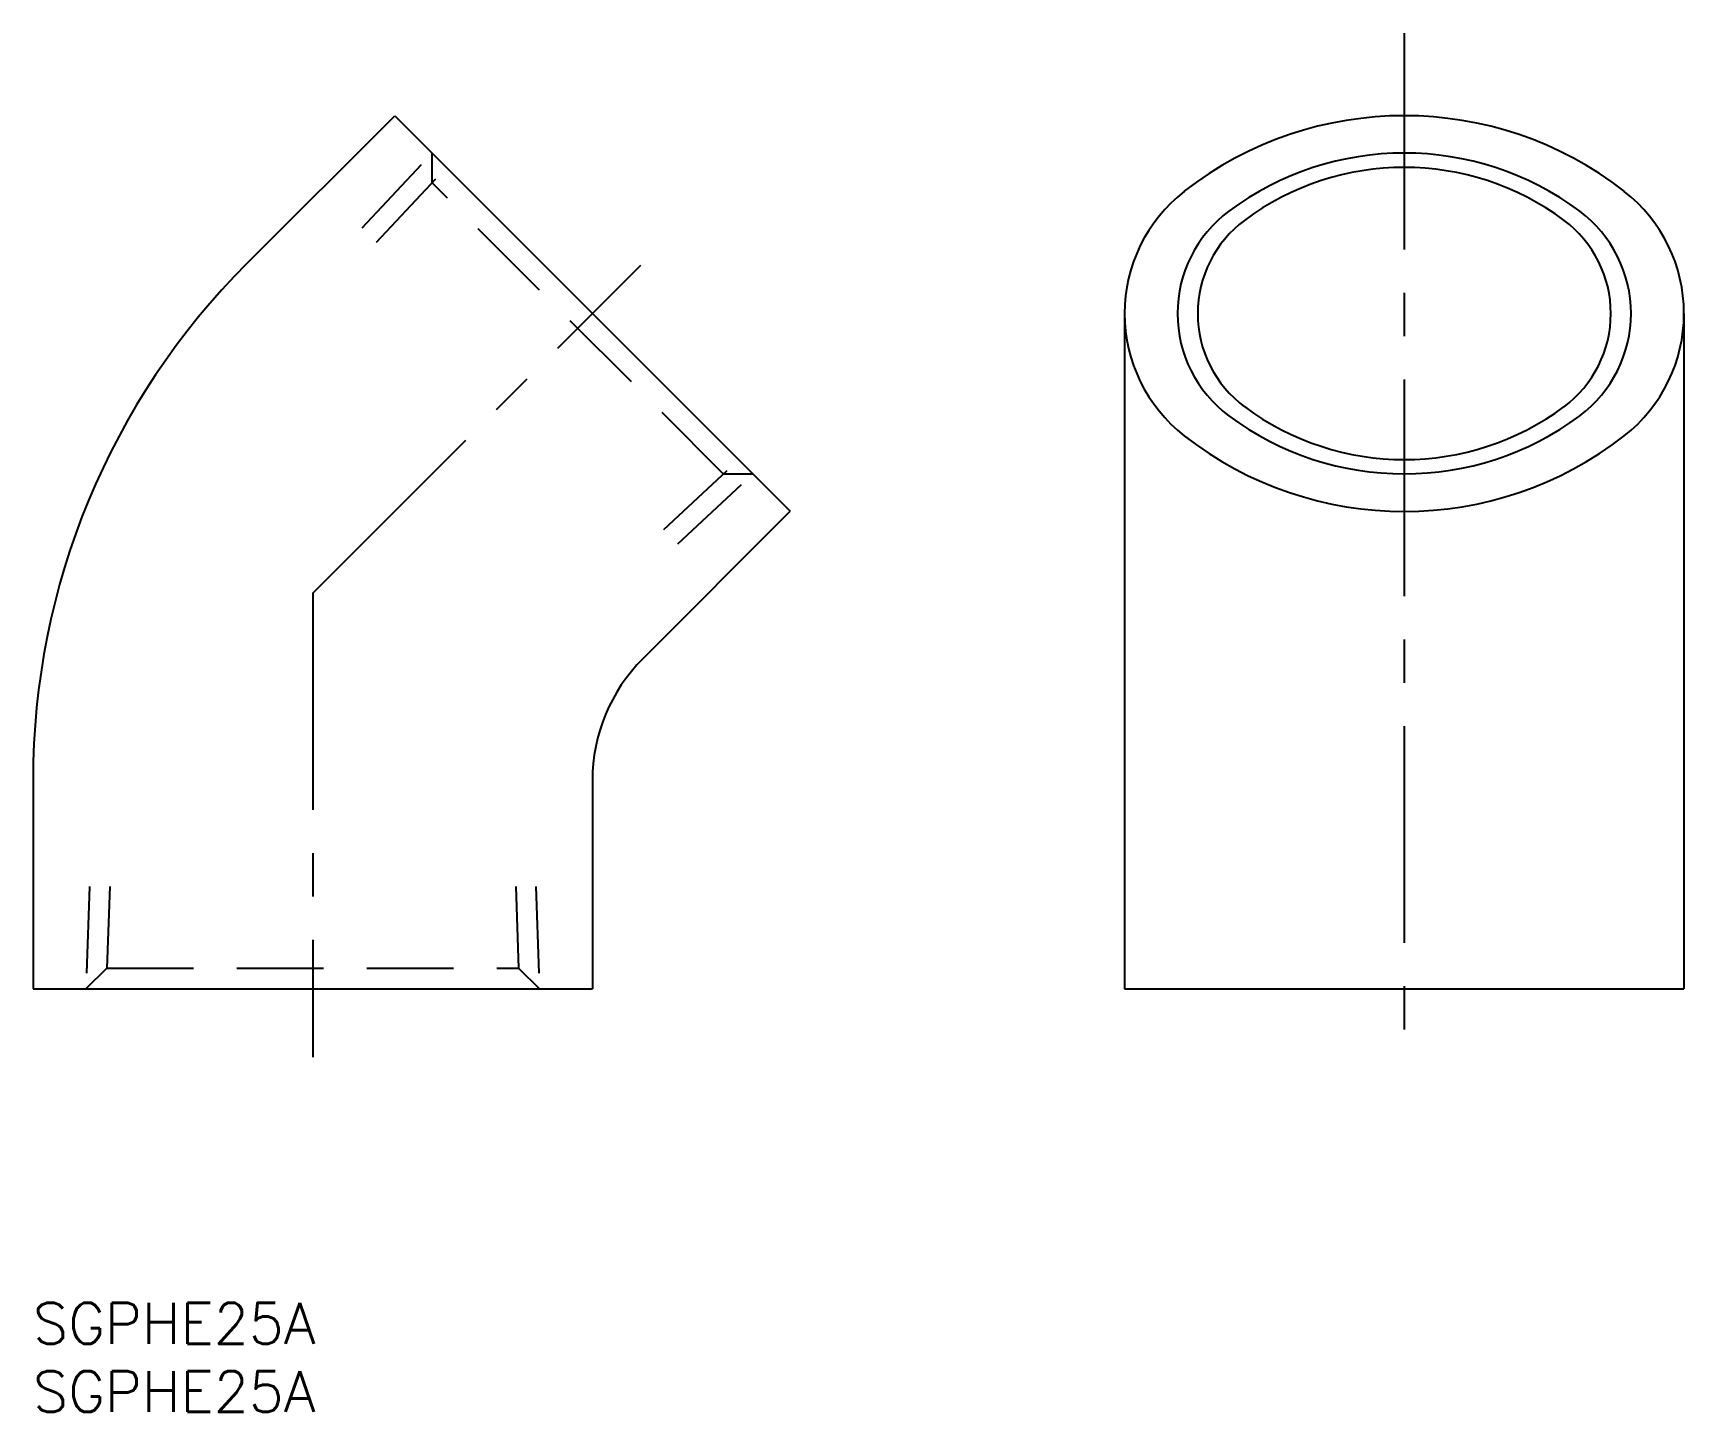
# Model space of a CAD drawing. Extents: x 0 to 121, y -8 to 93.
import ezdxf

# ---------------------------------------------------------------- set-up
doc = ezdxf.new("R2010")
doc.units = 0
doc.header["$LTSCALE"] = 0.5
doc.linetypes.add('CENTER', pattern=[50.8, 31.75, -6.35, 6.35, -6.35])
doc.linetypes.add('DASHED', pattern=[19.05, 12.7, -6.35])
for name, color, linetype in [('MSM_CENTER', 1, 'CENTER'), ('MSM_CONTINUOUS', 7, 'CONTINUOUS'), ('MSM_DASHED', 4, 'DASHED'), ('MSM_NARROW', 5, 'CONTINUOUS'), ('MSM_PART_NUMBER', 7, 'CONTINUOUS')]:
    doc.layers.add(name, color=color, linetype=linetype)
doc.styles.get("Standard").update_dxf_attribs({"font": 'txt.shx', "height": 3, "bigfont": 'bigfont.shx'})

# ---------------------------------------------------------------- blocks, each defined once
blk = doc.blocks.new('*U5')
at = {"layer": 'MSM_PART_NUMBER'}
blk.add_text('SGPHE25A', height=3, dxfattribs=at).set_placement((0, -3))
blk = doc.blocks.new('*U6')
at = {"layer": 'MSM_PART_NUMBER'}
blk.add_text('SGPHE25A', height=3, dxfattribs=at).set_placement((0, -8))

msp = doc.modelspace()

# ---------------------------------------------------------------- linework, layer by layer
at = {"layer": 'MSM_CENTER'}
for p, q in [((100.5, 93.06), (100.5, 18)), ((20.5, 52), (44.54, 76.04)), ((20.5, 52), (20.5, 18))]:
    msp.add_line(p, q, dxfattribs=at)
at = {"layer": 'MSM_CONTINUOUS'}
for p, q in [((15.67, 76.16), (26.51, 87)), ((26.51, 87), (55.5, 58.01)), ((80, 72.5), (80, 23)), ((121, 72.5), (121, 23)), ((44.69, 47.2), (55.5, 58.01)), ((0, 38.33), (0, 23)), ((41, 38.29), (41, 23)), ((0, 23), (41, 23)), ((80, 23), (121, 23))]:
    msp.add_line(p, q, dxfattribs=at)
for centre, radius, start, end in [((100.5, 60.76), 26.24, 52.0789, 127.9211), ((100.5, 63.59), 19.62, 53.3419, 126.6581), ((91.35, 72.5), 11.35, 127.9211, 232.0789), ((109.65, 72.5), 11.35, 307.9211, 52.0789), ((93.87, 72.5), 8.51, 126.6581, 233.3429), ((107.13, 72.5), 8.51, 306.6571, 53.3419), ((53.5, 38.33), 53.5, 135, 180), ((100.5, 81.42), 19.62, 233.3429, 306.6571), ((100.5, 84.24), 26.24, 232.0789, 307.9211), ((53.6, 38.29), 12.6, 135, 180)]:
    msp.add_arc(centre, radius, start, end, dxfattribs=at)
at = {"layer": 'MSM_DASHED'}
for p, q in [((24.13, 78.77), (29.25, 84.26)), ((29.25, 82.09), (29.25, 84.26)), ((25.18, 77.72), (30.3, 83.21)), ((50.59, 60.75), (29.25, 82.09)), ((46.23, 56.67), (51.72, 61.79)), ((47.27, 55.63), (52.76, 60.75)), ((50.59, 60.75), (52.76, 60.75)), ((4.14, 30.5), (3.88, 23)), ((5.62, 30.5), (5.41, 24.53)), ((35.38, 30.5), (35.59, 24.53)), ((36.86, 30.5), (37.12, 23)), ((5.41, 24.53), (3.88, 23)), ((5.41, 24.53), (35.59, 24.53)), ((35.59, 24.53), (37.12, 23))]:
    msp.add_line(p, q, dxfattribs=at)
at = {"layer": 'MSM_NARROW'}
for centre, radius, start, end in [((100.5, 62.72), 21.54, 53.3424, 126.6576), ((93.22, 72.5), 9.34, 126.6576, 233.3423), ((107.78, 72.5), 9.34, 306.6577, 53.3424), ((100.5, 82.29), 21.54, 233.3423, 306.6577)]:
    msp.add_arc(centre, radius, start, end, dxfattribs=at)

# ---------------------------------------------------------------- block references
at = {"layer": 'MSM_CONTINUOUS'}
for name in ['*U5', '*U6']:
    msp.add_blockref(name, (0, 0), dxfattribs=at)

doc.saveas('drawing.dxf')
